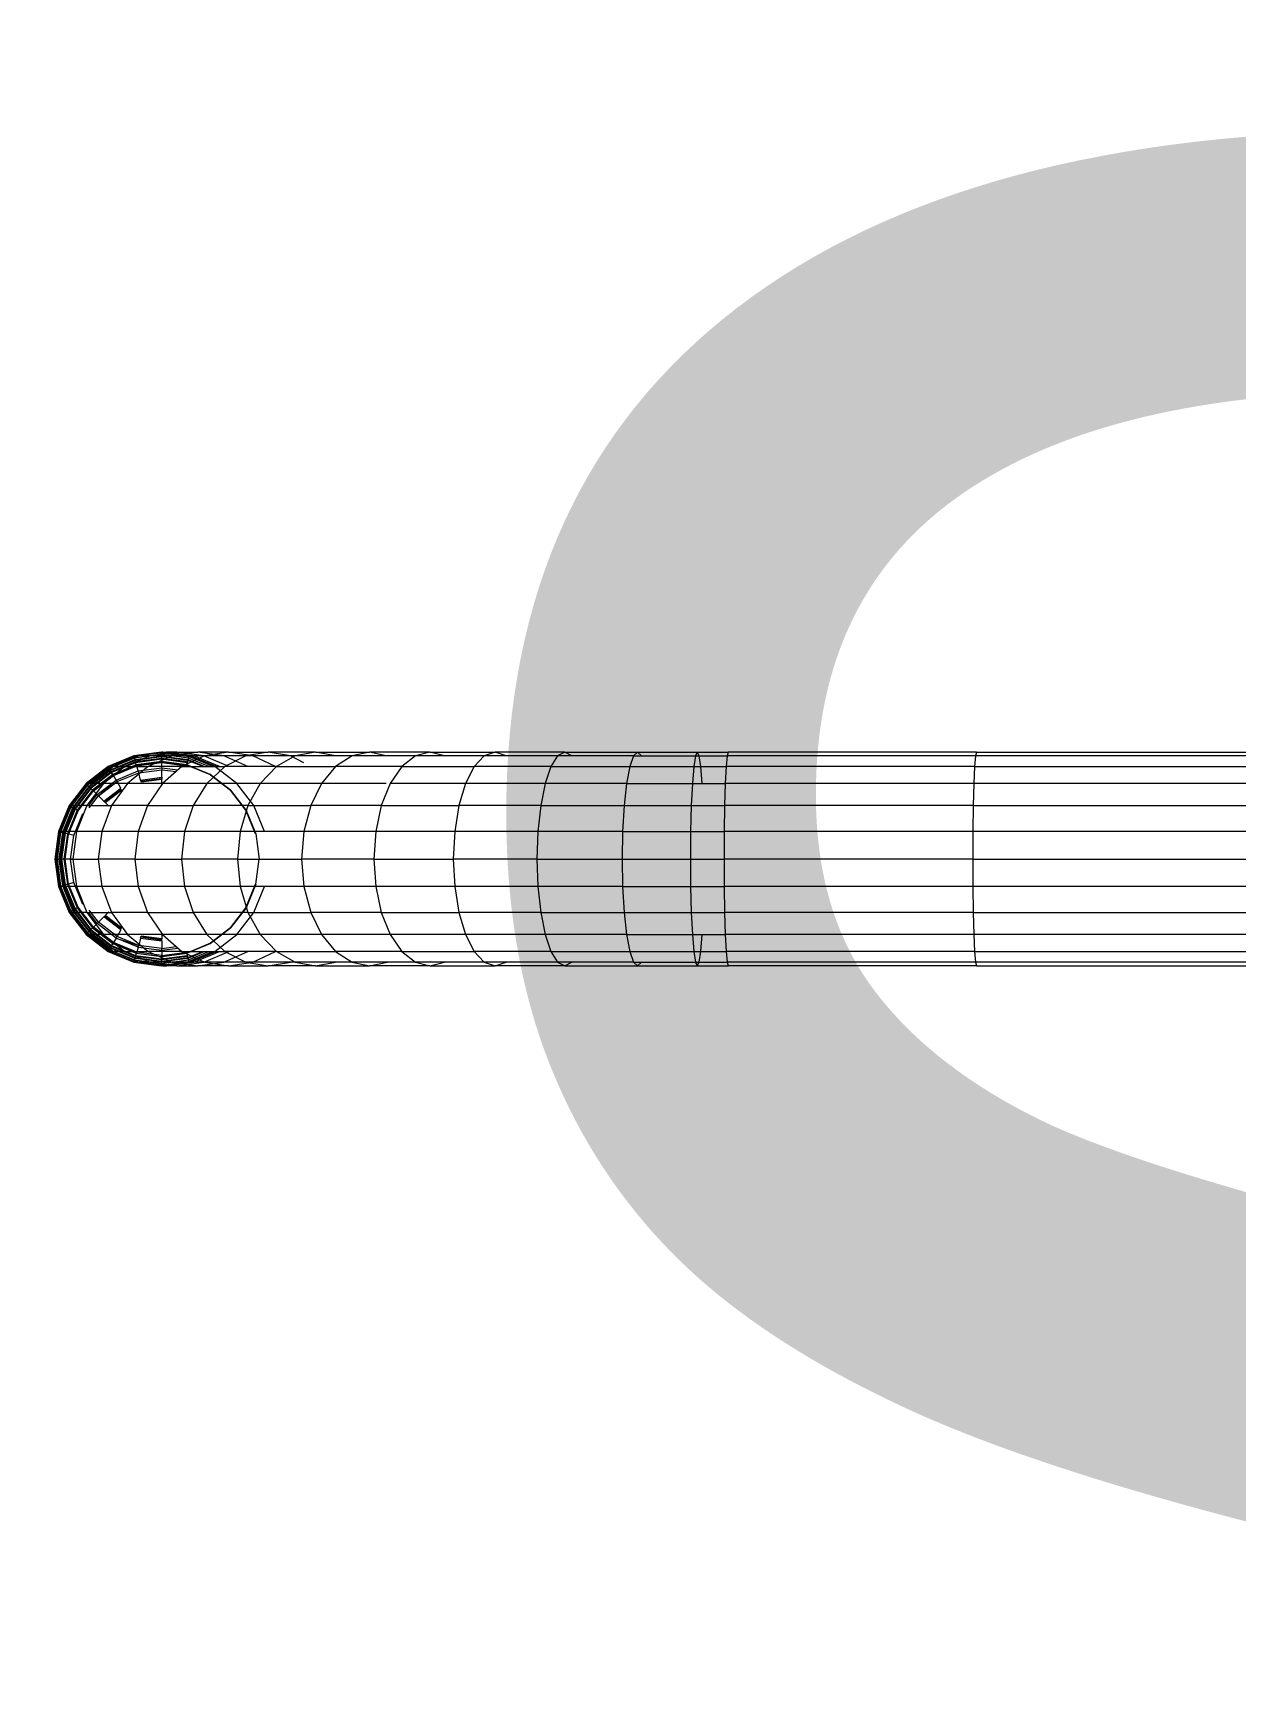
# Model space of a CAD drawing. Header units: inches. Extents: x -4218 to -1830, y 9756 to 12426.
# Drawn here: x -2930.5 to -2926.25, y 11462.67 to 11468.52 of the extents above; entities that cross this region are included whole.
import ezdxf

# ---------------------------------------------------------------- set-up
doc = ezdxf.new("R2010")
doc.units = ezdxf.units.IN
doc.header["$MEASUREMENT"] = 0
for name, color, linetype, lineweight in [('0-1', 7, 'Continuous', 5), ('0-3', 7, 'Continuous', 9), ('A-AREA-IDEN', 2, 'Continuous', 9), ('G-IMPT-1', 7, 'Continuous', 9)]:
    doc.layers.add(name, color=color, linetype=linetype, lineweight=lineweight)
doc.styles.add('Century Gothic', font='ufonts.com_century-gothic.ttf', dxfattribs={"height": 9})

# ---------------------------------------------------------------- blocks, each defined once
blk = doc.blocks.new('Plbg-Sink Wall Mounted-UH - T11839_dwg-791503-BACKGROUND - 1ST FLOOR')
at = {"layer": 'G-IMPT-1'}
for p, q in [((1.2954, 0.3769), (-1.2172, 0.3769)), ((-1.2153, 0.3639), (1.2987, 0.3639)), ((1.2954, 0.3769), (2.1714, 0.3769)), ((1.2987, 0.3639), (1.2954, 0.3769)), ((1.3017, 0.3264), (1.2987, 0.3639)), ((1.2987, 0.3639), (2.1752, 0.3639)), ((2.2805, 0.3769), (2.1714, 0.3769)), ((2.1752, 0.3639), (2.1714, 0.3769)), ((2.2868, 0.3639), (2.1752, 0.3639)), ((2.2741, 0.3639), (2.1752, 0.3639)), ((2.1787, 0.3264), (2.1752, 0.3639)), ((2.2741, 0.3639), (2.2682, 0.3264)), ((2.2805, 0.3769), (2.2741, 0.3639)), ((2.4918, 0.3769), (2.2805, 0.3769)), ((2.2868, 0.3639), (2.2805, 0.3769)), ((2.2927, 0.3264), (2.2868, 0.3639)), ((2.5059, 0.3639), (2.2868, 0.3639)), ((2.4918, 0.3769), (2.4778, 0.3639)), ((2.7487, 0.3769), (2.4918, 0.3769)), ((2.5059, 0.3639), (2.4918, 0.3769)), ((2.519, 0.3264), (2.5059, 0.3639)), ((2.5059, 0.3639), (2.7739, 0.3639)), ((2.7487, 0.3769), (2.7234, 0.3639)), ((2.7487, 0.3769), (2.994, 0.3769)), ((2.7739, 0.3639), (2.7487, 0.3769)), ((2.7975, 0.3264), (2.7739, 0.3639)), ((2.7739, 0.3639), (3.0323, 0.3639)), ((2.994, 0.3769), (2.9557, 0.3639)), ((3.2246, 0.3769), (2.994, 0.3769)), ((3.0323, 0.3639), (2.994, 0.3769)), ((3.068, 0.3264), (3.0323, 0.3639)), ((3.0323, 0.3639), (3.2758, 0.3639)), ((3.2246, 0.3769), (3.1734, 0.3639)), ((3.2246, 0.3769), (3.4373, 0.3769)), ((3.2758, 0.3639), (3.2246, 0.3769)), ((3.3236, 0.3264), (3.2758, 0.3639)), ((3.2758, 0.3639), (3.4993, 0.3639)), ((3.4373, 0.3769), (3.3752, 0.3639)), ((3.6287, 0.3769), (3.4373, 0.3769)), ((3.4993, 0.3639), (3.4373, 0.3769)), ((3.5572, 0.3264), (3.4993, 0.3639)), ((3.4993, 0.3639), (3.6999, 0.3639)), ((3.4993, 0.3639), (3.5575, 0.3639)), ((3.6287, 0.3769), (3.5575, 0.3639)), ((3.5575, 0.3639), (3.7168, 0.3639)), ((3.6287, 0.3769), (3.7957, 0.3769)), ((3.6999, 0.3639), (3.6287, 0.3769)), ((3.7663, 0.3264), (3.6999, 0.3639)), ((3.6999, 0.3639), (3.8747, 0.3639)), ((3.7957, 0.3769), (3.7168, 0.3639)), ((3.7168, 0.3639), (3.8495, 0.3639)), ((3.8495, 0.3639), (3.7697, 0.3264)), ((3.935, 0.3769), (3.7957, 0.3769)), ((3.8747, 0.3639), (3.7957, 0.3769)), ((3.935, 0.3769), (3.8495, 0.3639)), ((3.8495, 0.3639), (3.9523, 0.3639)), ((3.9523, 0.3639), (3.8673, 0.3264)), ((3.9483, 0.3264), (3.8747, 0.3639)), ((3.8747, 0.3639), (4.0205, 0.3639)), ((4.0224, 0.3639), (3.9338, 0.3264)), ((3.935, 0.3769), (4.0433, 0.3769)), ((4.0205, 0.3639), (3.935, 0.3769)), ((4.0433, 0.3769), (3.9523, 0.3639)), ((3.9523, 0.3639), (4.0224, 0.3639)), ((4.0573, 0.3639), (3.967, 0.3264)), ((4.0702, 0.3639), (3.9794, 0.3264)), ((4.0745, 0.3639), (3.9835, 0.3264)), ((4.0745, 0.3639), (3.9835, 0.3264)), ((4.0745, 0.3639), (3.9835, 0.3264)), ((4.0745, 0.3639), (3.9835, 0.3264)), ((4.0745, 0.3639), (3.9835, 0.3264)), ((4.0745, 0.3639), (3.9835, 0.3264)), ((3.9889, 0.3264), (4.075, 0.3619)), ((4.0745, 0.3639), (3.9923, 0.3264)), ((4.0745, 0.3639), (3.9923, 0.3264)), ((4.0766, 0.356), (4.0048, 0.3264)), ((4.1003, 0.3264), (4.0205, 0.3639)), ((4.0205, 0.3639), (4.1343, 0.3639)), ((4.1174, 0.3769), (4.0224, 0.3639)), ((4.0224, 0.3639), (4.0573, 0.3639)), ((4.1174, 0.3769), (4.0433, 0.3769)), ((4.1343, 0.3639), (4.0433, 0.3769)), ((4.1541, 0.3769), (4.0573, 0.3639)), ((4.0573, 0.3639), (4.0702, 0.3639)), ((4.1675, 0.3769), (4.0702, 0.3639)), ((4.0702, 0.3639), (4.0745, 0.3639)), ((4.172, 0.3769), (4.0745, 0.3639)), ((4.172, 0.3769), (4.0745, 0.3639)), ((4.172, 0.3769), (4.0745, 0.3639)), ((4.172, 0.3769), (4.0745, 0.3639)), ((4.172, 0.3769), (4.0745, 0.3639)), ((4.172, 0.3769), (4.0745, 0.3639)), ((4.172, 0.3769), (4.0745, 0.3639)), ((4.172, 0.3733), (4.0745, 0.3639)), ((4.0745, 0.3639), (4.075, 0.3619)), ((4.0745, 0.3639), (4.0783, 0.3499)), ((4.0745, 0.3639), (4.0783, 0.3499)), ((4.172, 0.3749), (4.075, 0.3619)), ((4.0766, 0.356), (4.075, 0.3619)), ((4.172, 0.3688), (4.0766, 0.356)), ((4.0766, 0.356), (4.0787, 0.3481)), ((4.172, 0.3624), (4.0783, 0.3499)), ((4.172, 0.3624), (4.0783, 0.3499)), ((4.172, 0.3606), (4.0787, 0.3481)), ((4.172, 0.3552), (4.0801, 0.3429)), ((4.172, 0.3524), (4.0809, 0.3402)), ((4.1174, 0.3769), (4.1541, 0.3769)), ((4.2124, 0.3639), (4.1174, 0.3769)), ((4.2193, 0.3264), (4.1343, 0.3639)), ((4.1343, 0.3639), (4.2124, 0.3639)), ((4.1675, 0.3769), (4.1541, 0.3769)), ((4.2508, 0.3639), (4.1541, 0.3769)), ((4.1675, 0.3769), (4.172, 0.3769)), ((4.2648, 0.3639), (4.1675, 0.3769)), ((4.2695, 0.3639), (4.172, 0.3769)), ((4.2695, 0.3639), (4.172, 0.3769)), ((4.2695, 0.3639), (4.172, 0.3769)), ((4.2695, 0.3639), (4.172, 0.3769)), ((4.172, 0.3769), (4.172, 0.3733)), ((4.2695, 0.3639), (4.172, 0.3769)), ((4.2695, 0.3639), (4.172, 0.3769)), ((4.172, 0.3769), (4.172, 0.3749)), ((4.172, 0.3769), (4.172, 0.3624)), ((4.172, 0.3688), (4.172, 0.3749)), ((4.172, 0.3749), (4.269, 0.3619)), ((4.2695, 0.3639), (4.172, 0.3733)), ((4.2695, 0.3639), (4.172, 0.3733)), ((4.172, 0.3733), (4.172, 0.3624)), ((4.2674, 0.356), (4.172, 0.3688)), ((4.172, 0.3688), (4.172, 0.3606)), ((4.2658, 0.3499), (4.172, 0.3624)), ((4.172, 0.3552), (4.172, 0.3624)), ((4.172, 0.3552), (4.172, 0.3624)), ((4.2658, 0.3499), (4.172, 0.3624)), ((4.2653, 0.3481), (4.172, 0.3606)), ((4.172, 0.3606), (4.172, 0.3524)), ((4.2639, 0.3429), (4.172, 0.3552)), ((4.172, 0.3442), (4.172, 0.3524)), ((4.2632, 0.3402), (4.172, 0.3524)), ((4.301, 0.3264), (4.2124, 0.3639)), ((4.2124, 0.3639), (4.2508, 0.3639)), ((4.3411, 0.3264), (4.2508, 0.3639)), ((4.2508, 0.3639), (4.2648, 0.3639)), ((4.3556, 0.3264), (4.2648, 0.3639)), ((4.2648, 0.3639), (4.2695, 0.3639)), ((4.2674, 0.356), (4.2653, 0.3481)), ((4.2695, 0.3639), (4.2658, 0.3499)), ((4.2695, 0.3639), (4.2658, 0.3499)), ((4.2674, 0.356), (4.269, 0.3619)), ((4.3564, 0.3194), (4.2674, 0.356)), ((4.2695, 0.3639), (4.269, 0.3619)), ((4.3595, 0.3247), (4.269, 0.3619)), ((4.3605, 0.3264), (4.2695, 0.3639)), ((4.3605, 0.3264), (4.2695, 0.3639)), ((4.3605, 0.3264), (4.2695, 0.3639)), ((4.3605, 0.3264), (4.2695, 0.3639)), ((4.3605, 0.3264), (4.2695, 0.3639)), ((4.3605, 0.3264), (4.2695, 0.3639)), ((4.3605, 0.3264), (4.2695, 0.3639)), ((4.3587, 0.3233), (4.2695, 0.3639)), ((1.3017, 0.3264), (-1.2135, 0.3264)), ((1.3044, 0.2664), (1.3017, 0.3264)), ((1.3017, 0.3264), (2.1787, 0.3264)), ((2.2927, 0.3264), (2.1787, 0.3264)), ((2.2682, 0.3264), (2.1787, 0.3264)), ((2.1818, 0.2664), (2.1787, 0.3264)), ((2.2682, 0.3264), (2.2631, 0.2664)), ((2.2978, 0.2664), (2.2927, 0.3264)), ((2.519, 0.3264), (2.2927, 0.3264)), ((2.5303, 0.2664), (2.519, 0.3264)), ((2.7975, 0.3264), (2.519, 0.3264)), ((2.8177, 0.2664), (2.7975, 0.3264)), ((2.7975, 0.3264), (3.068, 0.3264)), ((3.0987, 0.2664), (3.068, 0.3264)), ((3.3236, 0.3264), (3.068, 0.3264)), ((3.3646, 0.2664), (3.3236, 0.3264)), ((3.3236, 0.3264), (3.5572, 0.3264)), ((3.6068, 0.2664), (3.5572, 0.3264)), ((3.7663, 0.3264), (3.5572, 0.3264)), ((3.8232, 0.2664), (3.7663, 0.3264)), ((3.7663, 0.3264), (3.9483, 0.3264)), ((3.9835, 0.3264), (3.9056, 0.2664)), ((3.9835, 0.3264), (3.9056, 0.2664)), ((3.9279, 0.243), (3.999, 0.2976)), ((3.9999, 0.2981), (3.9288, 0.2433)), ((4.0114, 0.2664), (3.9483, 0.3264)), ((4.1003, 0.3264), (3.9483, 0.3264)), ((3.999, 0.2976), (4.083, 0.3323)), ((3.999, 0.2976), (4.0819, 0.3319)), ((3.999, 0.2976), (3.9999, 0.2981)), ((4.083, 0.3323), (3.9999, 0.2981)), ((4.0783, 0.3499), (4.0213, 0.3264)), ((4.0783, 0.3499), (4.0213, 0.3264)), ((4.0787, 0.3481), (4.0261, 0.3264)), ((4.0783, 0.3499), (4.0801, 0.3429)), ((4.0801, 0.3429), (4.0783, 0.3499)), ((4.0787, 0.3481), (4.0809, 0.3402)), ((4.083, 0.3323), (4.0809, 0.3402)), ((4.1709, 0.3436), (4.0819, 0.3319)), ((4.1709, 0.3436), (4.0819, 0.3319)), ((4.1709, 0.3436), (4.0819, 0.3319)), ((4.0819, 0.3319), (4.083, 0.3323)), ((4.0819, 0.3319), (4.0826, 0.3293)), ((4.1709, 0.3436), (4.0826, 0.3293)), ((4.1709, 0.341), (4.0826, 0.3293)), ((4.172, 0.3442), (4.083, 0.3323)), ((4.172, 0.3442), (4.083, 0.3323)), ((4.172, 0.3442), (4.083, 0.3323)), ((4.1686, 0.2664), (4.1003, 0.3264)), ((4.1003, 0.3264), (4.2193, 0.3264)), ((4.1709, 0.322), (4.1138, 0.3145)), ((4.1709, 0.3156), (4.1202, 0.3089)), ((4.1709, 0.3436), (4.172, 0.3442)), ((4.2598, 0.3319), (4.1709, 0.3436)), ((4.2598, 0.3319), (4.1709, 0.3436)), ((4.2598, 0.3319), (4.1709, 0.3436)), ((4.1709, 0.3436), (4.1709, 0.341)), ((4.1709, 0.322), (4.1709, 0.341)), ((4.1709, 0.341), (4.2591, 0.3293)), ((4.2542, 0.3111), (4.1709, 0.322)), ((4.1709, 0.322), (4.1709, 0.3156)), ((4.1709, 0.2888), (4.1709, 0.3156)), ((4.1709, 0.3156), (4.2525, 0.3048)), ((4.261, 0.3323), (4.172, 0.3442)), ((4.261, 0.3323), (4.172, 0.3442)), ((4.261, 0.3323), (4.172, 0.3442)), ((4.292, 0.2664), (4.2193, 0.3264)), ((4.301, 0.3264), (4.2193, 0.3264)), ((4.2456, 0.2789), (4.2525, 0.3048)), ((4.2542, 0.3111), (4.2525, 0.3048)), ((4.3319, 0.2789), (4.2525, 0.3048)), ((4.2525, 0.3048), (4.3286, 0.2733)), ((4.2542, 0.3111), (4.2591, 0.3293)), ((4.2542, 0.3111), (4.3319, 0.2789)), ((4.2598, 0.3319), (4.2591, 0.3293)), ((4.2591, 0.3293), (4.3413, 0.2953)), ((4.2598, 0.3319), (4.261, 0.3323)), ((4.2598, 0.3319), (4.3427, 0.2976)), ((4.2598, 0.3319), (4.3427, 0.2976)), ((4.2598, 0.3319), (4.3427, 0.2976)), ((4.261, 0.3323), (4.2632, 0.3402)), ((4.3441, 0.2981), (4.261, 0.3323)), ((4.3441, 0.2981), (4.261, 0.3323)), ((4.3441, 0.2981), (4.261, 0.3323)), ((4.2653, 0.3481), (4.2632, 0.3402)), ((4.3482, 0.3052), (4.2632, 0.3402)), ((4.2658, 0.3499), (4.2639, 0.3429)), ((4.2639, 0.3429), (4.2658, 0.3499)), ((4.3496, 0.3076), (4.2639, 0.3429)), ((4.3523, 0.3123), (4.2653, 0.3481)), ((4.3532, 0.3139), (4.2658, 0.3499)), ((4.3532, 0.3139), (4.2658, 0.3499)), ((4.3769, 0.2664), (4.301, 0.3264)), ((4.301, 0.3264), (4.3411, 0.3264)), ((4.3319, 0.2789), (4.3413, 0.2953)), ((4.4185, 0.2664), (4.3411, 0.3264)), ((4.3556, 0.3264), (4.3411, 0.3264)), ((4.3427, 0.2976), (4.3413, 0.2953)), ((4.3413, 0.2953), (4.4119, 0.2411)), ((4.3427, 0.2976), (4.3441, 0.2981)), ((4.3427, 0.2976), (4.4138, 0.243)), ((4.3427, 0.2976), (4.4138, 0.243)), ((4.3427, 0.2976), (4.4138, 0.243)), ((4.3441, 0.2981), (4.3482, 0.3052)), ((4.4153, 0.2433), (4.3441, 0.2981)), ((4.4153, 0.2433), (4.3441, 0.2981)), ((4.4153, 0.2433), (4.3441, 0.2981)), ((4.3523, 0.3123), (4.3482, 0.3052)), ((4.421, 0.249), (4.3482, 0.3052)), ((4.3496, 0.3076), (4.3532, 0.3139)), ((4.3496, 0.3076), (4.3532, 0.3139)), ((4.423, 0.251), (4.3496, 0.3076)), ((4.3564, 0.3194), (4.3523, 0.3123)), ((4.4268, 0.2548), (4.3523, 0.3123)), ((4.3605, 0.3264), (4.3532, 0.3139)), ((4.3587, 0.3233), (4.3532, 0.3139)), ((4.4281, 0.2561), (4.3532, 0.3139)), ((4.4281, 0.2561), (4.3532, 0.3139)), ((4.4334, 0.2664), (4.3556, 0.3264)), ((4.3556, 0.3264), (4.3605, 0.3264)), ((4.3564, 0.3194), (4.3595, 0.3247)), ((4.4326, 0.2606), (4.3564, 0.3194)), ((4.3605, 0.3264), (4.3587, 0.3233)), ((4.4384, 0.2664), (4.3587, 0.3233)), ((4.4384, 0.2664), (4.3587, 0.3233)), ((4.3605, 0.3264), (4.3595, 0.3247)), ((4.3595, 0.3247), (4.4369, 0.2649)), ((4.4384, 0.2664), (4.3605, 0.3264)), ((4.4384, 0.2664), (4.3605, 0.3264)), ((4.4384, 0.2664), (4.3605, 0.3264)), ((4.4384, 0.2664), (4.3605, 0.3264)), ((4.4384, 0.2664), (4.3605, 0.3264)), ((4.4384, 0.2664), (4.3605, 0.3264)), ((-1.212, 0.2664), (1.3044, 0.2664)), ((1.3064, 0.1885), (1.3044, 0.2664)), ((1.3044, 0.2664), (2.1818, 0.2664)), ((2.2978, 0.2664), (2.1818, 0.2664)), ((2.1841, 0.1885), (2.1818, 0.2664)), ((2.3017, 0.1885), (2.2978, 0.2664)), ((2.5303, 0.2664), (2.2978, 0.2664)), ((2.5389, 0.1885), (2.5303, 0.2664)), ((2.5303, 0.2664), (2.8177, 0.2664)), ((2.8333, 0.1885), (2.8177, 0.2664)), ((2.8177, 0.2664), (3.0987, 0.2664)), ((3.1223, 0.1885), (3.0987, 0.2664)), ((3.0987, 0.2664), (3.3646, 0.2664)), ((3.3961, 0.1885), (3.3646, 0.2664)), ((3.3646, 0.2664), (3.6068, 0.2664)), ((3.6451, 0.1885), (3.6068, 0.2664)), ((3.6068, 0.2664), (3.8232, 0.2664)), ((3.8671, 0.1885), (3.8232, 0.2664)), ((3.8232, 0.2664), (4.0114, 0.2664)), ((3.9056, 0.2664), (3.8456, 0.1885)), ((3.8733, 0.1718), (3.9279, 0.243)), ((3.9288, 0.2433), (3.8739, 0.1721)), ((4.06, 0.1885), (4.0114, 0.2664)), ((4.0114, 0.2664), (4.1686, 0.2664)), ((4.2213, 0.1885), (4.1686, 0.2664)), ((4.1686, 0.2664), (4.292, 0.2664)), ((4.2456, 0.2789), (4.1709, 0.2888)), ((4.1709, 0.2888), (4.1709, 0.285)), ((4.2446, 0.2753), (4.1709, 0.285)), ((4.1709, 0.285), (4.2446, 0.2753)), ((4.1709, 0.285), (4.1709, 0.2823)), ((4.1709, 0.2637), (4.1709, 0.2823)), ((4.1709, 0.2823), (4.2439, 0.2727)), ((4.2446, 0.2753), (4.2439, 0.2727)), ((4.2456, 0.2789), (4.2446, 0.2753)), ((4.3481, 0.1885), (4.292, 0.2664)), ((4.292, 0.2664), (4.3769, 0.2664)), ((4.312, 0.2445), (4.3705, 0.1996)), ((4.3133, 0.2468), (4.3724, 0.2015)), ((4.3133, 0.2468), (4.3724, 0.2015)), ((4.3152, 0.2501), (4.3286, 0.2733)), ((4.3152, 0.2501), (4.375, 0.2042)), ((4.3319, 0.2789), (4.3286, 0.2733)), ((4.3286, 0.2733), (4.394, 0.2232)), ((4.3319, 0.2789), (4.3986, 0.2277)), ((4.4354, 0.1885), (4.3769, 0.2664)), ((4.3769, 0.2664), (4.4185, 0.2664)), ((4.3986, 0.2277), (4.4119, 0.2411)), ((4.4138, 0.243), (4.4119, 0.2411)), ((4.4119, 0.2411), (4.4661, 0.1705)), ((4.4138, 0.243), (4.4153, 0.2433)), ((4.4138, 0.243), (4.4684, 0.1718)), ((4.4138, 0.243), (4.4684, 0.1718)), ((4.4138, 0.243), (4.4684, 0.1718)), ((4.4153, 0.2433), (4.421, 0.249)), ((4.4701, 0.1721), (4.4153, 0.2433)), ((4.4701, 0.1721), (4.4153, 0.2433)), ((4.4701, 0.1721), (4.4153, 0.2433)), ((4.4781, 0.1885), (4.4185, 0.2664)), ((4.4185, 0.2664), (4.4334, 0.2664)), ((4.4268, 0.2548), (4.421, 0.249)), ((4.4772, 0.1762), (4.421, 0.249)), ((4.4281, 0.2561), (4.423, 0.251)), ((4.423, 0.251), (4.4281, 0.2561)), ((4.4796, 0.1776), (4.423, 0.251)), ((4.4326, 0.2606), (4.4268, 0.2548)), ((4.4843, 0.1803), (4.4268, 0.2548)), ((4.4384, 0.2664), (4.4281, 0.2561)), ((4.4384, 0.2664), (4.4281, 0.2561)), ((4.4859, 0.1812), (4.4281, 0.2561)), ((4.4859, 0.1812), (4.4281, 0.2561)), ((4.4326, 0.2606), (4.4369, 0.2649)), ((4.4914, 0.1844), (4.4326, 0.2606)), ((4.4934, 0.1885), (4.4334, 0.2664)), ((4.4334, 0.2664), (4.4384, 0.2664)), ((4.4384, 0.2664), (4.4369, 0.2649)), ((4.4967, 0.1874), (4.4369, 0.2649)), ((4.4984, 0.1885), (4.4384, 0.2664)), ((4.4984, 0.1885), (4.4384, 0.2664)), ((4.4984, 0.1885), (4.4384, 0.2664)), ((4.4984, 0.1885), (4.4384, 0.2664)), ((4.4984, 0.1885), (4.4384, 0.2664)), ((4.4984, 0.1885), (4.4384, 0.2664)), ((4.4984, 0.1885), (4.4384, 0.2664)), ((4.4953, 0.1867), (4.4384, 0.2664)), ((1.3064, 0.1885), (-1.2109, 0.1885)), ((1.3077, 0.0975), (1.3064, 0.1885)), ((1.3064, 0.1885), (2.1841, 0.1885)), ((2.3017, 0.1885), (2.1841, 0.1885)), ((2.1855, 0.0975), (2.1841, 0.1885)), ((2.3042, 0.0975), (2.3017, 0.1885)), ((2.5389, 0.1885), (2.3017, 0.1885)), ((2.5444, 0.0975), (2.5389, 0.1885)), ((2.8333, 0.1885), (2.5389, 0.1885)), ((2.843, 0.0975), (2.8333, 0.1885)), ((2.8333, 0.1885), (3.1223, 0.1885)), ((3.137, 0.0975), (3.1223, 0.1885)), ((3.3961, 0.1885), (3.1223, 0.1885)), ((3.4158, 0.0975), (3.3961, 0.1885)), ((3.3961, 0.1885), (3.6451, 0.1885)), ((3.6689, 0.0975), (3.6451, 0.1885)), ((3.8671, 0.1885), (3.6451, 0.1885)), ((3.8456, 0.1885), (3.8081, 0.0975)), ((3.8944, 0.0975), (3.8671, 0.1885)), ((3.8671, 0.1885), (4.06, 0.1885)), ((4.0903, 0.0975), (4.06, 0.1885)), ((4.2213, 0.1885), (4.06, 0.1885)), ((4.2541, 0.0975), (4.2213, 0.1885)), ((4.2213, 0.1885), (4.3481, 0.1885)), ((4.3831, 0.0975), (4.3481, 0.1885)), ((4.4354, 0.1885), (4.3481, 0.1885)), ((4.3573, 0.1865), (4.3705, 0.1996)), ((4.3724, 0.2015), (4.3705, 0.1996)), ((4.375, 0.2042), (4.3724, 0.2015)), ((4.375, 0.2042), (4.394, 0.2232)), ((4.3986, 0.2277), (4.394, 0.2232)), ((4.394, 0.2232), (4.4268, 0.1804)), ((4.3986, 0.2277), (4.4268, 0.1909)), ((4.4719, 0.0975), (4.4354, 0.1885)), ((4.4354, 0.1885), (4.4781, 0.1885)), ((4.4701, 0.1721), (4.4772, 0.1762)), ((4.4843, 0.1803), (4.4772, 0.1762)), ((4.5122, 0.0912), (4.4772, 0.1762)), ((4.5152, 0.0975), (4.4781, 0.1885)), ((4.4934, 0.1885), (4.4781, 0.1885)), ((4.4796, 0.1776), (4.4859, 0.1812)), ((4.4796, 0.1776), (4.4859, 0.1812)), ((4.5149, 0.0919), (4.4796, 0.1776)), ((4.4914, 0.1844), (4.4843, 0.1803)), ((4.5201, 0.0933), (4.4843, 0.1803)), ((4.4984, 0.1885), (4.4859, 0.1812)), ((4.4953, 0.1867), (4.4859, 0.1812)), ((4.5219, 0.0937), (4.4859, 0.1812)), ((4.5219, 0.0937), (4.4859, 0.1812)), ((4.4914, 0.1844), (4.4967, 0.1874)), ((4.528, 0.0954), (4.4914, 0.1844)), ((4.5307, 0.0975), (4.4934, 0.1885)), ((4.4934, 0.1885), (4.4984, 0.1885)), ((4.4984, 0.1885), (4.4953, 0.1867)), ((4.5359, 0.0975), (4.4953, 0.1867)), ((4.5359, 0.0975), (4.4953, 0.1867)), ((4.4984, 0.1885), (4.4967, 0.1874)), ((4.4967, 0.1874), (4.5339, 0.097)), ((4.5359, 0.0975), (4.4984, 0.1885)), ((4.5359, 0.0975), (4.4984, 0.1885)), ((4.5359, 0.0975), (4.4984, 0.1885)), ((4.5359, 0.0975), (4.4984, 0.1885)), ((4.5359, 0.0975), (4.4984, 0.1885)), ((4.5359, 0.0975), (4.4984, 0.1885)), ((3.8389, 0.0889), (3.8733, 0.1718)), ((3.8739, 0.1721), (3.8397, 0.089)), ((4.4498, 0.161), (4.4819, 0.0834)), ((4.4684, 0.1718), (4.4661, 0.1705)), ((4.4661, 0.1705), (4.5002, 0.0882)), ((4.4684, 0.1718), (4.4701, 0.1721)), ((4.4684, 0.1718), (4.5028, 0.0889)), ((4.4684, 0.1718), (4.5028, 0.0889)), ((4.4684, 0.1718), (4.5028, 0.0889)), ((4.5043, 0.089), (4.4701, 0.1721)), ((4.5043, 0.089), (4.4701, 0.1721)), ((4.5043, 0.089), (4.4701, 0.1721)), ((-1.2101, 0.0975), (1.3077, 0.0975)), ((1.3081, 0), (1.3077, 0.0975)), ((1.3077, 0.0975), (2.1855, 0.0975)), ((2.3042, 0.0975), (2.1855, 0.0975)), ((2.1861, 0), (2.1855, 0.0975)), ((2.305, 0), (2.3042, 0.0975)), ((2.5444, 0.0975), (2.3042, 0.0975)), ((2.5462, 0), (2.5444, 0.0975)), ((2.5444, 0.0975), (2.843, 0.0975)), ((2.8464, 0), (2.843, 0.0975)), ((2.843, 0.0975), (3.137, 0.0975)), ((3.1421, 0), (3.137, 0.0975)), ((3.137, 0.0975), (3.4158, 0.0975)), ((3.4226, 0), (3.4158, 0.0975)), ((3.4158, 0.0975), (3.6689, 0.0975)), ((3.6772, 0), (3.6689, 0.0975)), ((3.6689, 0.0975), (3.8944, 0.0975)), ((3.8278, 0), (3.8397, 0.089)), ((3.9039, 0), (3.8944, 0.0975)), ((3.8944, 0.0975), (4.0903, 0.0975)), ((4.1009, 0), (4.0903, 0.0975)), ((4.0903, 0.0975), (4.2541, 0.0975)), ((4.2656, 0), (4.2541, 0.0975)), ((4.2541, 0.0975), (4.3831, 0.0975)), ((4.3953, 0), (4.3831, 0.0975)), ((4.3831, 0.0975), (4.4719, 0.0975)), ((4.4846, 0), (4.4719, 0.0975)), ((4.4719, 0.0975), (4.5152, 0.0975)), ((4.4819, 0.0834), (4.5002, 0.0882)), ((4.4819, 0.0834), (4.4929, 0)), ((4.5028, 0.0889), (4.5002, 0.0882)), ((4.5002, 0.0882), (4.5118, 0)), ((4.5028, 0.0889), (4.5043, 0.089)), ((4.5028, 0.0889), (4.5145, 0)), ((4.5028, 0.0889), (4.5145, 0)), ((4.5028, 0.0889), (4.5145, 0)), ((4.5043, 0.089), (4.5122, 0.0912)), ((4.5162, 0), (4.5043, 0.089)), ((4.5162, 0), (4.5043, 0.089)), ((4.5162, 0), (4.5043, 0.089)), ((4.5201, 0.0933), (4.5122, 0.0912)), ((4.5244, 0), (4.5122, 0.0912)), ((4.5219, 0.0937), (4.5149, 0.0919)), ((4.5149, 0.0919), (4.5219, 0.0937)), ((4.5272, 0), (4.5149, 0.0919)), ((4.5282, 0), (4.5152, 0.0975)), ((4.5152, 0.0975), (4.5307, 0.0975)), ((4.528, 0.0954), (4.5201, 0.0933)), ((4.5326, 0), (4.5201, 0.0933)), ((4.5359, 0.0975), (4.5219, 0.0937)), ((4.5359, 0.0975), (4.5219, 0.0937)), ((4.5345, 0), (4.5219, 0.0937)), ((4.5345, 0), (4.5219, 0.0937)), ((4.528, 0.0954), (4.5339, 0.097)), ((4.5408, 0), (4.528, 0.0954)), ((4.5438, 0), (4.5307, 0.0975)), ((4.5307, 0.0975), (4.5359, 0.0975)), ((4.5359, 0.0975), (4.5339, 0.097)), ((4.5469, 0), (4.5339, 0.097)), ((4.5489, 0), (4.5359, 0.0975)), ((4.5489, 0), (4.5359, 0.0975)), ((4.5489, 0), (4.5359, 0.0975)), ((4.5489, 0), (4.5359, 0.0975)), ((4.5489, 0), (4.5359, 0.0975)), ((4.5489, 0), (4.5359, 0.0975)), ((4.5489, 0), (4.5359, 0.0975)), ((4.5453, 0), (4.5359, 0.0975)), ((1.3081, 0), (-1.2099, 0)), ((1.3077, -0.0975), (1.3081, 0)), ((1.3081, 0), (2.1861, 0)), ((2.1855, -0.0975), (2.1861, 0)), ((2.305, 0), (2.1861, 0)), ((2.3042, -0.0975), (2.305, 0)), ((2.5462, 0), (2.305, 0)), ((2.5444, -0.0975), (2.5462, 0)), ((2.8464, 0), (2.5462, 0)), ((2.843, -0.0975), (2.8464, 0)), ((2.8464, 0), (3.1421, 0)), ((3.137, -0.0975), (3.1421, 0)), ((3.4226, 0), (3.1421, 0)), ((3.4158, -0.0975), (3.4226, 0)), ((3.4226, 0), (3.6772, 0)), ((3.6689, -0.0975), (3.6772, 0)), ((3.9039, 0), (3.6772, 0)), ((3.8944, -0.0975), (3.9039, 0)), ((3.9039, 0), (4.1009, 0)), ((4.0903, -0.0975), (4.1009, 0)), ((4.2656, 0), (4.1009, 0)), ((4.4929, 0), (4.4819, -0.0834)), ((4.4929, 0), (4.4864, 0)), ((4.4929, 0), (4.5118, 0)), ((4.5118, 0), (4.5002, -0.0882)), ((4.5145, 0), (4.5028, -0.0889)), ((4.5145, 0), (4.5028, -0.0889)), ((4.5145, 0), (4.5028, -0.0889)), ((4.5145, 0), (4.5118, 0)), ((4.5145, 0), (4.5162, 0)), ((3.8389, -0.0889), (3.8272, 0)), ((4.2541, -0.0975), (4.2656, 0)), ((4.2656, 0), (4.3953, 0)), ((4.3831, -0.0975), (4.3953, 0)), ((4.4846, 0), (4.3953, 0)), ((4.4719, -0.0975), (4.4846, 0)), ((4.4846, 0), (4.5282, 0)), ((4.5043, -0.089), (4.5162, 0)), ((4.5043, -0.089), (4.5162, 0)), ((4.5043, -0.089), (4.5162, 0)), ((4.5122, -0.0912), (4.5244, 0)), ((4.5149, -0.0919), (4.5272, 0)), ((4.5152, -0.0975), (4.5282, 0)), ((4.5162, 0), (4.5244, 0)), ((4.5201, -0.0933), (4.5326, 0)), ((4.5219, -0.0938), (4.5345, 0)), ((4.5219, -0.0938), (4.5345, 0)), ((4.5326, 0), (4.5244, 0)), ((4.5272, 0), (4.5345, 0)), ((4.5272, 0), (4.5345, 0)), ((4.528, -0.0954), (4.5408, 0)), ((4.5438, 0), (4.5282, 0)), ((4.5307, -0.0975), (4.5438, 0)), ((4.5408, 0), (4.5326, 0)), ((4.5469, 0), (4.5339, -0.097)), ((4.5453, 0), (4.5345, 0)), ((4.5489, 0), (4.5345, 0)), ((4.5359, -0.0975), (4.5489, 0)), ((4.5359, -0.0975), (4.5489, 0)), ((4.5359, -0.0975), (4.5453, 0)), ((4.5359, -0.0975), (4.5489, 0)), ((4.5359, -0.0975), (4.5453, 0)), ((4.5359, -0.0975), (4.5489, 0)), ((4.5359, -0.0975), (4.5489, 0)), ((4.5359, -0.0975), (4.5489, 0)), ((4.5408, 0), (4.5469, 0)), ((4.5438, 0), (4.5489, 0)), ((4.5489, 0), (4.5453, 0)), ((4.5489, 0), (4.5469, 0)), ((-1.2101, -0.0975), (1.3077, -0.0975)), ((1.3064, -0.1885), (1.3077, -0.0975)), ((1.3077, -0.0975), (2.1855, -0.0975)), ((2.1841, -0.1885), (2.1855, -0.0975)), ((2.3042, -0.0975), (2.1855, -0.0975)), ((2.3017, -0.1885), (2.3042, -0.0975)), ((2.5444, -0.0975), (2.3042, -0.0975)), ((2.5389, -0.1885), (2.5444, -0.0975)), ((2.5444, -0.0975), (2.843, -0.0975)), ((2.8333, -0.1885), (2.843, -0.0975)), ((2.843, -0.0975), (3.137, -0.0975)), ((3.1223, -0.1885), (3.137, -0.0975)), ((3.137, -0.0975), (3.4158, -0.0975)), ((3.3961, -0.1885), (3.4158, -0.0975)), ((3.4158, -0.0975), (3.6689, -0.0975)), ((3.6451, -0.1885), (3.6689, -0.0975)), ((3.6689, -0.0975), (3.8944, -0.0975)), ((3.8081, -0.0975), (3.8456, -0.1885)), ((3.8733, -0.1718), (3.8389, -0.0889)), ((3.8397, -0.089), (3.8739, -0.1721)), ((3.8671, -0.1885), (3.8944, -0.0975)), ((3.8944, -0.0975), (4.0903, -0.0975)), ((4.06, -0.1885), (4.0903, -0.0975)), ((4.0903, -0.0975), (4.2541, -0.0975)), ((4.2213, -0.1885), (4.2541, -0.0975)), ((4.2541, -0.0975), (4.3831, -0.0975)), ((4.3481, -0.1885), (4.3831, -0.0975)), ((4.3831, -0.0975), (4.4719, -0.0975)), ((4.4354, -0.1885), (4.4719, -0.0975)), ((4.4819, -0.0834), (4.4498, -0.161)), ((4.5002, -0.0882), (4.4661, -0.1705)), ((4.4684, -0.1718), (4.5002, -0.0882)), ((4.5028, -0.0889), (4.4684, -0.1718)), ((4.5028, -0.0889), (4.4684, -0.1718)), ((4.5028, -0.0889), (4.4684, -0.1718)), ((4.4701, -0.1721), (4.5043, -0.089)), ((4.4701, -0.1721), (4.5043, -0.089)), ((4.4701, -0.1721), (4.5043, -0.089)), ((4.4719, -0.0975), (4.5152, -0.0975)), ((4.4772, -0.1762), (4.5122, -0.0912)), ((4.4781, -0.1885), (4.5152, -0.0975)), ((4.4796, -0.1776), (4.5149, -0.0919)), ((4.4819, -0.0834), (4.5002, -0.0882)), ((4.4843, -0.1803), (4.5201, -0.0933)), ((4.4859, -0.1812), (4.5219, -0.0938)), ((4.4859, -0.1812), (4.5219, -0.0938)), ((4.4914, -0.1844), (4.528, -0.0954)), ((4.4934, -0.1885), (4.5307, -0.0975)), ((4.4953, -0.1867), (4.5359, -0.0975)), ((4.4967, -0.1874), (4.5339, -0.097)), ((4.4984, -0.1885), (4.5359, -0.0975)), ((4.4984, -0.1885), (4.5359, -0.0975)), ((4.4984, -0.1885), (4.5359, -0.0975)), ((4.4984, -0.1885), (4.5359, -0.0975)), ((4.4984, -0.1885), (4.5359, -0.0975)), ((4.4984, -0.1885), (4.5359, -0.0975)), ((4.4984, -0.1885), (4.5359, -0.0975)), ((4.5028, -0.0889), (4.5002, -0.0882)), ((4.5028, -0.0889), (4.5043, -0.089)), ((4.5043, -0.089), (4.5122, -0.0912)), ((4.5201, -0.0933), (4.5122, -0.0912)), ((4.5219, -0.0938), (4.5149, -0.0919)), ((4.5149, -0.0919), (4.5219, -0.0938)), ((4.5152, -0.0975), (4.5307, -0.0975)), ((4.528, -0.0954), (4.5201, -0.0933)), ((4.5359, -0.0975), (4.5219, -0.0938)), ((4.5359, -0.0975), (4.5219, -0.0938)), ((4.528, -0.0954), (4.5339, -0.097)), ((4.5307, -0.0975), (4.5359, -0.0975)), ((4.5359, -0.0975), (4.5339, -0.097)), ((3.9279, -0.243), (3.8733, -0.1718)), ((3.8739, -0.1721), (3.9288, -0.2433)), ((4.4661, -0.1705), (4.4119, -0.2411)), ((4.4684, -0.1718), (4.4138, -0.243)), ((4.4684, -0.1718), (4.4138, -0.243)), ((4.4684, -0.1718), (4.4138, -0.243)), ((4.4153, -0.2433), (4.4701, -0.1721)), ((4.4153, -0.2433), (4.4701, -0.1721)), ((4.4153, -0.2433), (4.4701, -0.1721)), ((4.4684, -0.1718), (4.4661, -0.1705)), ((4.4684, -0.1718), (4.4701, -0.1721)), ((4.4701, -0.1721), (4.4772, -0.1762)), ((1.3064, -0.1885), (-1.2109, -0.1885)), ((1.3044, -0.2664), (1.3064, -0.1885)), ((1.3064, -0.1885), (2.1841, -0.1885)), ((2.1818, -0.2664), (2.1841, -0.1885)), ((2.3017, -0.1885), (2.1841, -0.1885)), ((2.2978, -0.2664), (2.3017, -0.1885)), ((2.5389, -0.1885), (2.3017, -0.1885)), ((2.5303, -0.2664), (2.5389, -0.1885)), ((2.8333, -0.1885), (2.5389, -0.1885)), ((2.8177, -0.2664), (2.8333, -0.1885)), ((2.8333, -0.1885), (3.1223, -0.1885)), ((3.0987, -0.2664), (3.1223, -0.1885)), ((3.3961, -0.1885), (3.1223, -0.1885)), ((3.3646, -0.2664), (3.3961, -0.1885)), ((3.3961, -0.1885), (3.6451, -0.1885)), ((3.6068, -0.2664), (3.6451, -0.1885)), ((3.8671, -0.1885), (3.6451, -0.1885)), ((3.8232, -0.2664), (3.8671, -0.1885)), ((3.8456, -0.1885), (3.9056, -0.2664)), ((3.858, -0.2046), (3.9056, -0.2664)), ((3.8671, -0.1885), (4.06, -0.1885)), ((4.0114, -0.2664), (4.06, -0.1885)), ((4.2213, -0.1885), (4.06, -0.1885)), ((4.1686, -0.2664), (4.2213, -0.1885)), ((4.2213, -0.1885), (4.3481, -0.1885)), ((4.292, -0.2664), (4.3481, -0.1885)), ((4.3705, -0.1996), (4.312, -0.2445)), ((4.3724, -0.2015), (4.3133, -0.2468)), ((4.3724, -0.2015), (4.3133, -0.2468)), ((4.375, -0.2042), (4.3152, -0.2501)), ((4.394, -0.2232), (4.3286, -0.2733)), ((4.3319, -0.2789), (4.394, -0.2232)), ((4.3986, -0.2277), (4.3319, -0.2789)), ((4.4354, -0.1885), (4.3481, -0.1885)), ((4.3573, -0.1865), (4.3705, -0.1996)), ((4.3724, -0.2015), (4.3705, -0.1996)), ((4.375, -0.2042), (4.3724, -0.2015)), ((4.375, -0.2042), (4.394, -0.2232)), ((4.3769, -0.2664), (4.4354, -0.1885)), ((4.4268, -0.1804), (4.394, -0.2232)), ((4.3986, -0.2277), (4.394, -0.2232)), ((4.4268, -0.1909), (4.3986, -0.2277)), ((4.3986, -0.2277), (4.4119, -0.2411)), ((4.4185, -0.2664), (4.4781, -0.1885)), ((4.421, -0.249), (4.4772, -0.1762)), ((4.423, -0.251), (4.4796, -0.1776)), ((4.4268, -0.2548), (4.4843, -0.1803)), ((4.4281, -0.2561), (4.4859, -0.1812)), ((4.4281, -0.2561), (4.4859, -0.1812)), ((4.4326, -0.2606), (4.4914, -0.1844)), ((4.4334, -0.2664), (4.4934, -0.1885)), ((4.4354, -0.1885), (4.4781, -0.1885)), ((4.4967, -0.1874), (4.4369, -0.2649)), ((4.4384, -0.2664), (4.4953, -0.1867)), ((4.4384, -0.2664), (4.4953, -0.1867)), ((4.4384, -0.2664), (4.4984, -0.1885)), ((4.4384, -0.2664), (4.4984, -0.1885)), ((4.4384, -0.2664), (4.4984, -0.1885)), ((4.4384, -0.2664), (4.4984, -0.1885)), ((4.4384, -0.2664), (4.4984, -0.1885)), ((4.4384, -0.2664), (4.4984, -0.1885)), ((4.4843, -0.1803), (4.4772, -0.1762)), ((4.4934, -0.1885), (4.4781, -0.1885)), ((4.4796, -0.1776), (4.4859, -0.1812)), ((4.4796, -0.1776), (4.4859, -0.1812)), ((4.4914, -0.1844), (4.4843, -0.1803)), ((4.4953, -0.1867), (4.4859, -0.1812)), ((4.4984, -0.1885), (4.4859, -0.1812)), ((4.4914, -0.1844), (4.4967, -0.1874)), ((4.4934, -0.1885), (4.4984, -0.1885)), ((4.4984, -0.1885), (4.4953, -0.1867)), ((4.4984, -0.1885), (4.4967, -0.1874)), ((-1.212, -0.2664), (1.3044, -0.2664)), ((1.3017, -0.3264), (1.3044, -0.2664)), ((1.3044, -0.2664), (2.1818, -0.2664)), ((2.1787, -0.3264), (2.1818, -0.2664)), ((2.2978, -0.2664), (2.1818, -0.2664)), ((2.2631, -0.2664), (2.2682, -0.3264)), ((2.2927, -0.3264), (2.2978, -0.2664)), ((2.5303, -0.2664), (2.2978, -0.2664)), ((2.519, -0.3264), (2.5303, -0.2664)), ((2.5303, -0.2664), (2.8177, -0.2664)), ((2.7975, -0.3264), (2.8177, -0.2664)), ((2.8177, -0.2664), (3.0987, -0.2664)), ((3.068, -0.3264), (3.0987, -0.2664)), ((3.0987, -0.2664), (3.3646, -0.2664)), ((3.3236, -0.3264), (3.3646, -0.2664)), ((3.3794, -0.2664), (3.6068, -0.2664)), ((3.5572, -0.3264), (3.6068, -0.2664)), ((3.6068, -0.2664), (3.8232, -0.2664)), ((3.7663, -0.3264), (3.8232, -0.2664)), ((3.8232, -0.2664), (4.0114, -0.2664)), ((3.9056, -0.2664), (3.9835, -0.3264)), ((3.9056, -0.2664), (3.9835, -0.3264)), ((3.999, -0.2976), (3.9279, -0.243)), ((3.9288, -0.2433), (3.9999, -0.2981)), ((3.9483, -0.3264), (4.0114, -0.2664)), ((4.0114, -0.2664), (4.1686, -0.2664)), ((4.1003, -0.3264), (4.1686, -0.2664)), ((4.1686, -0.2664), (4.292, -0.2664)), ((4.1709, -0.2637), (4.1709, -0.2823)), ((4.2439, -0.2727), (4.1709, -0.2823)), ((4.2446, -0.2753), (4.1709, -0.285)), ((4.2446, -0.2753), (4.1709, -0.285)), ((4.2456, -0.2789), (4.1709, -0.2888)), ((4.1709, -0.285), (4.1709, -0.2823)), ((4.1709, -0.2888), (4.1709, -0.285)), ((4.1709, -0.2888), (4.1709, -0.3156)), ((4.2193, -0.3264), (4.292, -0.2664)), ((4.2446, -0.2753), (4.2439, -0.2727)), ((4.2456, -0.2789), (4.2446, -0.2753)), ((4.2456, -0.2789), (4.2525, -0.3048)), ((4.3286, -0.2733), (4.2525, -0.3048)), ((4.3319, -0.2789), (4.2542, -0.3111)), ((4.292, -0.2664), (4.3769, -0.2664)), ((4.301, -0.3264), (4.3769, -0.2664)), ((4.3152, -0.2501), (4.3286, -0.2733)), ((4.3319, -0.2789), (4.3286, -0.2733)), ((4.3319, -0.2789), (4.3413, -0.2953)), ((4.3411, -0.3264), (4.4185, -0.2664)), ((4.4119, -0.2411), (4.3413, -0.2953)), ((4.4138, -0.243), (4.3427, -0.2976)), ((4.4138, -0.243), (4.3427, -0.2976)), ((4.4138, -0.243), (4.3427, -0.2976)), ((4.3441, -0.2981), (4.4153, -0.2433)), ((4.3441, -0.2981), (4.4153, -0.2433)), ((4.3441, -0.2981), (4.4153, -0.2433)), ((4.3441, -0.2981), (4.4153, -0.2433)), ((4.3441, -0.2981), (4.4153, -0.2433)), ((4.3482, -0.3052), (4.421, -0.249)), ((4.3496, -0.3076), (4.423, -0.251)), ((4.3523, -0.3123), (4.4268, -0.2548)), ((4.3532, -0.3139), (4.4281, -0.2561)), ((4.3532, -0.3139), (4.4281, -0.2561)), ((4.3556, -0.3264), (4.4334, -0.2664)), ((4.3564, -0.3194), (4.4326, -0.2606)), ((4.3587, -0.3233), (4.4384, -0.2664)), ((4.3595, -0.3247), (4.4369, -0.2649)), ((4.3605, -0.3264), (4.4384, -0.2664)), ((4.3605, -0.3264), (4.4384, -0.2664)), ((4.3605, -0.3264), (4.4384, -0.2664)), ((4.3605, -0.3264), (4.4384, -0.2664)), ((4.3605, -0.3264), (4.4384, -0.2664)), ((4.3605, -0.3264), (4.4384, -0.2664)), ((4.3605, -0.3264), (4.4384, -0.2664)), ((4.3769, -0.2664), (4.4185, -0.2664)), ((4.4138, -0.243), (4.4119, -0.2411)), ((4.4138, -0.243), (4.4153, -0.2433)), ((4.4153, -0.2433), (4.421, -0.249)), ((4.4185, -0.2664), (4.4334, -0.2664)), ((4.4268, -0.2548), (4.421, -0.249)), ((4.4281, -0.2561), (4.423, -0.251)), ((4.423, -0.251), (4.4281, -0.2561)), ((4.4326, -0.2606), (4.4268, -0.2548)), ((4.4384, -0.2664), (4.4281, -0.2561)), ((4.4384, -0.2664), (4.4281, -0.2561)), ((4.4326, -0.2606), (4.4369, -0.2649)), ((4.4334, -0.2664), (4.4384, -0.2664)), ((4.4384, -0.2664), (4.4369, -0.2649)), ((1.3017, -0.3264), (-1.2135, -0.3264)), ((1.2987, -0.3639), (1.3017, -0.3264)), ((1.3017, -0.3264), (2.1787, -0.3264)), ((2.1752, -0.3639), (2.1787, -0.3264)), ((2.2682, -0.3264), (2.1787, -0.3264)), ((2.2927, -0.3264), (2.1787, -0.3264)), ((2.2682, -0.3264), (2.2741, -0.3639)), ((2.2868, -0.3639), (2.2927, -0.3264)), ((2.519, -0.3264), (2.2927, -0.3264)), ((2.5059, -0.3639), (2.519, -0.3264)), ((2.7975, -0.3264), (2.519, -0.3264)), ((2.7739, -0.3639), (2.7975, -0.3264)), ((2.7975, -0.3264), (3.068, -0.3264)), ((3.0323, -0.3639), (3.068, -0.3264)), ((3.3236, -0.3264), (3.068, -0.3264)), ((3.2758, -0.3639), (3.3236, -0.3264)), ((3.3236, -0.3264), (3.5572, -0.3264)), ((3.4993, -0.3639), (3.5572, -0.3264)), ((3.7663, -0.3264), (3.5572, -0.3264)), ((3.6697, -0.34), (3.7168, -0.3639)), ((3.6999, -0.3639), (3.7663, -0.3264)), ((3.7663, -0.3264), (3.9483, -0.3264)), ((3.7697, -0.3264), (3.8495, -0.3639)), ((3.8673, -0.3264), (3.9523, -0.3639)), ((3.8747, -0.3639), (3.9483, -0.3264)), ((3.9338, -0.3264), (4.0224, -0.3639)), ((4.1003, -0.3264), (3.9483, -0.3264)), ((3.967, -0.3264), (4.0573, -0.3639)), ((3.9794, -0.3264), (4.0702, -0.3639)), ((3.9835, -0.3264), (4.0745, -0.3639)), ((3.9835, -0.3264), (4.0745, -0.3639)), ((3.9835, -0.3264), (4.0745, -0.3639)), ((3.9835, -0.3264), (4.0745, -0.3639)), ((3.9835, -0.3264), (4.0745, -0.3639)), ((3.9835, -0.3264), (4.0745, -0.3639)), ((3.9835, -0.3264), (4.0745, -0.3639)), ((3.9889, -0.3264), (4.075, -0.3619)), ((3.9923, -0.3264), (4.0745, -0.3639)), ((3.999, -0.2976), (3.9999, -0.2981)), ((4.0819, -0.3319), (3.9999, -0.2981)), ((3.9999, -0.2981), (4.083, -0.3323)), ((4.0048, -0.3264), (4.0766, -0.356)), ((4.0205, -0.3639), (4.1003, -0.3264)), ((4.0213, -0.3264), (4.0783, -0.3499)), ((4.0213, -0.3264), (4.0783, -0.3499)), ((4.0261, -0.3264), (4.0787, -0.3481)), ((4.0745, -0.3639), (4.0783, -0.3499)), ((4.0745, -0.3639), (4.0783, -0.3499)), ((4.0766, -0.356), (4.0787, -0.3481)), ((4.0783, -0.3499), (4.0801, -0.3429)), ((4.0801, -0.3429), (4.0783, -0.3499)), ((4.0783, -0.3499), (4.172, -0.3624)), ((4.0783, -0.3499), (4.172, -0.3624)), ((4.0787, -0.3481), (4.0809, -0.3402)), ((4.0787, -0.3481), (4.172, -0.3606)), ((4.0801, -0.3429), (4.172, -0.3552)), ((4.083, -0.3323), (4.0809, -0.3402)), ((4.0809, -0.3402), (4.172, -0.3524)), ((4.0819, -0.3319), (4.0826, -0.3293)), ((4.1709, -0.3436), (4.0819, -0.3319)), ((4.1709, -0.3436), (4.0819, -0.3319)), ((4.0819, -0.3319), (4.083, -0.3323)), ((4.1709, -0.3436), (4.0819, -0.3319)), ((4.1709, -0.341), (4.0826, -0.3293)), ((4.083, -0.3323), (4.172, -0.3442)), ((4.083, -0.3323), (4.172, -0.3442)), ((4.083, -0.3323), (4.172, -0.3442)), ((4.1003, -0.3264), (4.2193, -0.3264)), ((4.1709, -0.322), (4.1138, -0.3145)), ((4.1709, -0.3156), (4.1202, -0.3089)), ((4.1343, -0.3639), (4.2193, -0.3264)), ((4.2525, -0.3048), (4.1709, -0.3156)), ((4.2542, -0.3111), (4.1709, -0.322)), ((4.1709, -0.322), (4.1709, -0.3156)), ((4.1709, -0.322), (4.1709, -0.341)), ((4.2591, -0.3293), (4.1709, -0.341)), ((4.2598, -0.3319), (4.1709, -0.3436)), ((4.2598, -0.3319), (4.1709, -0.3436)), ((4.2598, -0.3319), (4.1709, -0.3436)), ((4.1709, -0.3436), (4.1709, -0.341)), ((4.1709, -0.3436), (4.172, -0.3442)), ((4.172, -0.3442), (4.261, -0.3323)), ((4.172, -0.3442), (4.261, -0.3323)), ((4.172, -0.3442), (4.261, -0.3323)), ((4.172, -0.3524), (4.2632, -0.3402)), ((4.172, -0.3552), (4.2639, -0.3429)), ((4.172, -0.3442), (4.172, -0.3524)), ((4.172, -0.3606), (4.2653, -0.3481)), ((4.172, -0.3624), (4.2658, -0.3499)), ((4.172, -0.3624), (4.2658, -0.3499)), ((4.2124, -0.3639), (4.301, -0.3264)), ((4.301, -0.3264), (4.2193, -0.3264)), ((4.2508, -0.3639), (4.3411, -0.3264)), ((4.2542, -0.3111), (4.2525, -0.3048)), ((4.2542, -0.3111), (4.2591, -0.3293)), ((4.3413, -0.2953), (4.2591, -0.3293)), ((4.2598, -0.3319), (4.2591, -0.3293)), ((4.3427, -0.2976), (4.2598, -0.3319)), ((4.3427, -0.2976), (4.2598, -0.3319)), ((4.3427, -0.2976), (4.2598, -0.3319)), ((4.2598, -0.3319), (4.261, -0.3323)), ((4.261, -0.3323), (4.3441, -0.2981)), ((4.3441, -0.2981), (4.261, -0.3323)), ((4.261, -0.3323), (4.3441, -0.2981)), ((4.261, -0.3323), (4.3441, -0.2981)), ((4.261, -0.3323), (4.2632, -0.3402)), ((4.2632, -0.3402), (4.3482, -0.3052)), ((4.2653, -0.3481), (4.2632, -0.3402)), ((4.2639, -0.3429), (4.3496, -0.3076)), ((4.2658, -0.3499), (4.2639, -0.3429)), ((4.2639, -0.3429), (4.2658, -0.3499)), ((4.2648, -0.3639), (4.3556, -0.3264)), ((4.2653, -0.3481), (4.3523, -0.3123)), ((4.2674, -0.356), (4.2653, -0.3481)), ((4.2658, -0.3499), (4.3532, -0.3139)), ((4.2658, -0.3499), (4.3532, -0.3139)), ((4.2695, -0.3639), (4.2658, -0.3499)), ((4.2695, -0.3639), (4.2658, -0.3499)), ((4.2674, -0.356), (4.3564, -0.3194)), ((4.3595, -0.3247), (4.269, -0.3619)), ((4.2695, -0.3639), (4.3587, -0.3233)), ((4.2695, -0.3639), (4.3587, -0.3233)), ((4.2695, -0.3639), (4.3605, -0.3264)), ((4.2695, -0.3639), (4.3605, -0.3264)), ((4.2695, -0.3639), (4.3605, -0.3264)), ((4.2695, -0.3639), (4.3605, -0.3264)), ((4.2695, -0.3639), (4.3605, -0.3264)), ((4.2695, -0.3639), (4.3605, -0.3264)), ((4.301, -0.3264), (4.3411, -0.3264)), ((4.3556, -0.3264), (4.3411, -0.3264)), ((4.3427, -0.2976), (4.3413, -0.2953)), ((4.3427, -0.2976), (4.3441, -0.2981)), ((4.3441, -0.2981), (4.3482, -0.3052)), ((4.3523, -0.3123), (4.3482, -0.3052)), ((4.3496, -0.3076), (4.3532, -0.3139)), ((4.3496, -0.3076), (4.3532, -0.3139)), ((4.3564, -0.3194), (4.3523, -0.3123)), ((4.3587, -0.3233), (4.3532, -0.3139)), ((4.3605, -0.3264), (4.3532, -0.3139)), ((4.3556, -0.3264), (4.3605, -0.3264)), ((4.3564, -0.3194), (4.3595, -0.3247)), ((4.3605, -0.3264), (4.3587, -0.3233)), ((4.3605, -0.3264), (4.3595, -0.3247)), ((1.2954, -0.3769), (-1.2172, -0.3769)), ((-1.2153, -0.3639), (1.2987, -0.3639)), ((1.2954, -0.3769), (1.2987, -0.3639)), ((1.2954, -0.3769), (2.1714, -0.3769)), ((1.2987, -0.3639), (2.1752, -0.3639)), ((2.1714, -0.3769), (2.1752, -0.3639)), ((2.2805, -0.3769), (2.1714, -0.3769)), ((2.2741, -0.3639), (2.1752, -0.3639)), ((2.2868, -0.3639), (2.1752, -0.3639)), ((2.2741, -0.3639), (2.2805, -0.3769)), ((2.2805, -0.3769), (2.2868, -0.3639)), ((2.4918, -0.3769), (2.2805, -0.3769)), ((2.5059, -0.3639), (2.2868, -0.3639)), ((2.4778, -0.3639), (2.4918, -0.3769)), ((2.4918, -0.3769), (2.5059, -0.3639)), ((2.7487, -0.3769), (2.4918, -0.3769)), ((2.5059, -0.3639), (2.7739, -0.3639)), ((2.7234, -0.3639), (2.7487, -0.3769)), ((2.7487, -0.3769), (2.7739, -0.3639)), ((2.7487, -0.3769), (2.994, -0.3769)), ((2.7739, -0.3639), (3.0323, -0.3639)), ((2.9557, -0.3639), (2.994, -0.3769)), ((2.994, -0.3769), (3.0323, -0.3639)), ((3.2246, -0.3769), (2.994, -0.3769)), ((3.0323, -0.3639), (3.2758, -0.3639)), ((3.1734, -0.3639), (3.2246, -0.3769)), ((3.2246, -0.3769), (3.2758, -0.3639)), ((3.2246, -0.3769), (3.4373, -0.3769)), ((3.2758, -0.3639), (3.4993, -0.3639)), ((3.3794, -0.3647), (3.4373, -0.3769)), ((3.4373, -0.3769), (3.4993, -0.3639)), ((3.6287, -0.3769), (3.4373, -0.3769)), ((3.4993, -0.3639), (3.5575, -0.3639)), ((3.4993, -0.3639), (3.6999, -0.3639)), ((3.5575, -0.3639), (3.6287, -0.3769)), ((3.5575, -0.3639), (3.7168, -0.3639)), ((3.6287, -0.3769), (3.6999, -0.3639)), ((3.6287, -0.3769), (3.7957, -0.3769)), ((3.6999, -0.3639), (3.8747, -0.3639)), ((3.7168, -0.3639), (3.8495, -0.3639)), ((3.7168, -0.3639), (3.7957, -0.3769)), ((3.7957, -0.3769), (3.8747, -0.3639)), ((3.935, -0.3769), (3.7957, -0.3769)), ((3.8495, -0.3639), (3.935, -0.3769)), ((3.8495, -0.3639), (3.9523, -0.3639)), ((3.8747, -0.3639), (4.0205, -0.3639)), ((3.935, -0.3769), (4.0205, -0.3639)), ((3.935, -0.3769), (4.0433, -0.3769)), ((3.9523, -0.3639), (4.0224, -0.3639)), ((3.9523, -0.3639), (4.0433, -0.3769)), ((4.0205, -0.3639), (4.1343, -0.3639)), ((4.0224, -0.3639), (4.1174, -0.3769)), ((4.0224, -0.3639), (4.0573, -0.3639)), ((4.0433, -0.3769), (4.1343, -0.3639)), ((4.1174, -0.3769), (4.0433, -0.3769)), ((4.0573, -0.3639), (4.0702, -0.3639)), ((4.0573, -0.3639), (4.1541, -0.3769)), ((4.0702, -0.3639), (4.1675, -0.3769)), ((4.0702, -0.3639), (4.0745, -0.3639)), ((4.0745, -0.3639), (4.075, -0.3619)), ((4.0745, -0.3639), (4.172, -0.3769)), ((4.0745, -0.3639), (4.172, -0.3769)), ((4.0745, -0.3639), (4.172, -0.3733)), ((4.0745, -0.3639), (4.172, -0.3769)), ((4.0745, -0.3639), (4.172, -0.3733)), ((4.0745, -0.3639), (4.172, -0.3769)), ((4.0745, -0.3639), (4.172, -0.3769)), ((4.0745, -0.3639), (4.172, -0.3769)), ((4.0766, -0.356), (4.075, -0.3619)), ((4.172, -0.3749), (4.075, -0.3619)), ((4.0766, -0.356), (4.172, -0.3688)), ((4.1174, -0.3769), (4.2124, -0.3639)), ((4.1174, -0.3769), (4.1541, -0.3769)), ((4.1343, -0.3639), (4.2124, -0.3639)), ((4.1541, -0.3769), (4.2508, -0.3639)), ((4.1675, -0.3769), (4.1541, -0.3769)), ((4.1675, -0.3769), (4.2648, -0.3639)), ((4.1675, -0.3769), (4.172, -0.3769)), ((4.172, -0.3606), (4.172, -0.3524)), ((4.172, -0.3552), (4.172, -0.3624)), ((4.172, -0.3552), (4.172, -0.3624)), ((4.172, -0.3688), (4.2674, -0.356)), ((4.172, -0.3688), (4.172, -0.3606)), ((4.172, -0.3749), (4.269, -0.3619)), ((4.172, -0.3733), (4.172, -0.3624)), ((4.172, -0.3769), (4.172, -0.3624)), ((4.172, -0.3769), (4.2695, -0.3639)), ((4.172, -0.3769), (4.2695, -0.3639)), ((4.172, -0.3769), (4.2695, -0.3639)), ((4.172, -0.3769), (4.2695, -0.3639)), ((4.172, -0.3769), (4.2695, -0.3639)), ((4.172, -0.3769), (4.2695, -0.3639)), ((4.172, -0.3769), (4.2695, -0.3639)), ((4.172, -0.3733), (4.2695, -0.3639)), ((4.172, -0.3688), (4.172, -0.3749)), ((4.172, -0.3769), (4.172, -0.3733)), ((4.172, -0.3769), (4.172, -0.3749)), ((4.2124, -0.3639), (4.2508, -0.3639)), ((4.2508, -0.3639), (4.2648, -0.3639)), ((4.2648, -0.3639), (4.2695, -0.3639)), ((4.2674, -0.356), (4.269, -0.3619)), ((4.2695, -0.3639), (4.269, -0.3619))]:
    blk.add_line(p, q, dxfattribs=at)
blk = doc.blocks.new('Plbg-Sink Wall Mounted-UH - Sink-403447-BACKGROUND - 1ST FLOOR')
at = {"rotation": 270.0000000000001}
blk.add_blockref('Plbg-Sink Wall Mounted-UH - T11839_dwg-791503-BACKGROUND - 1ST FLOOR', (0, -5.2989), dxfattribs=at)
blk = doc.blocks.new('CTR - 1st Phase - Common Walls_rvt-1-BACKGROUND - 1ST FLOOR')
at = {"layer": '0-3', "rotation": 269.9999999999986}
blk.add_blockref('Plbg-Sink Wall Mounted-UH - Sink-403447-BACKGROUND - 1ST FLOOR', (-2920.5737, 11465.6019), dxfattribs=at)

msp = doc.modelspace()

# ---------------------------------------------------------------- block references
at = {"layer": '0-1'}
msp.add_blockref('CTR - 1st Phase - Common Walls_rvt-1-BACKGROUND - 1ST FLOOR', (0, 0), dxfattribs=at)

# ---------------------------------------------------------------- texts
at = {"layer": 'A-AREA-IDEN', "insert": (-2981.2754, 11468.0395), "char_height": 9, "width": 86.355, "attachment_point": 1, "style": 'Century Gothic'}
msp.add_mtext('114 - (38 SF)', dxfattribs=at)

doc.saveas('drawing.dxf')
